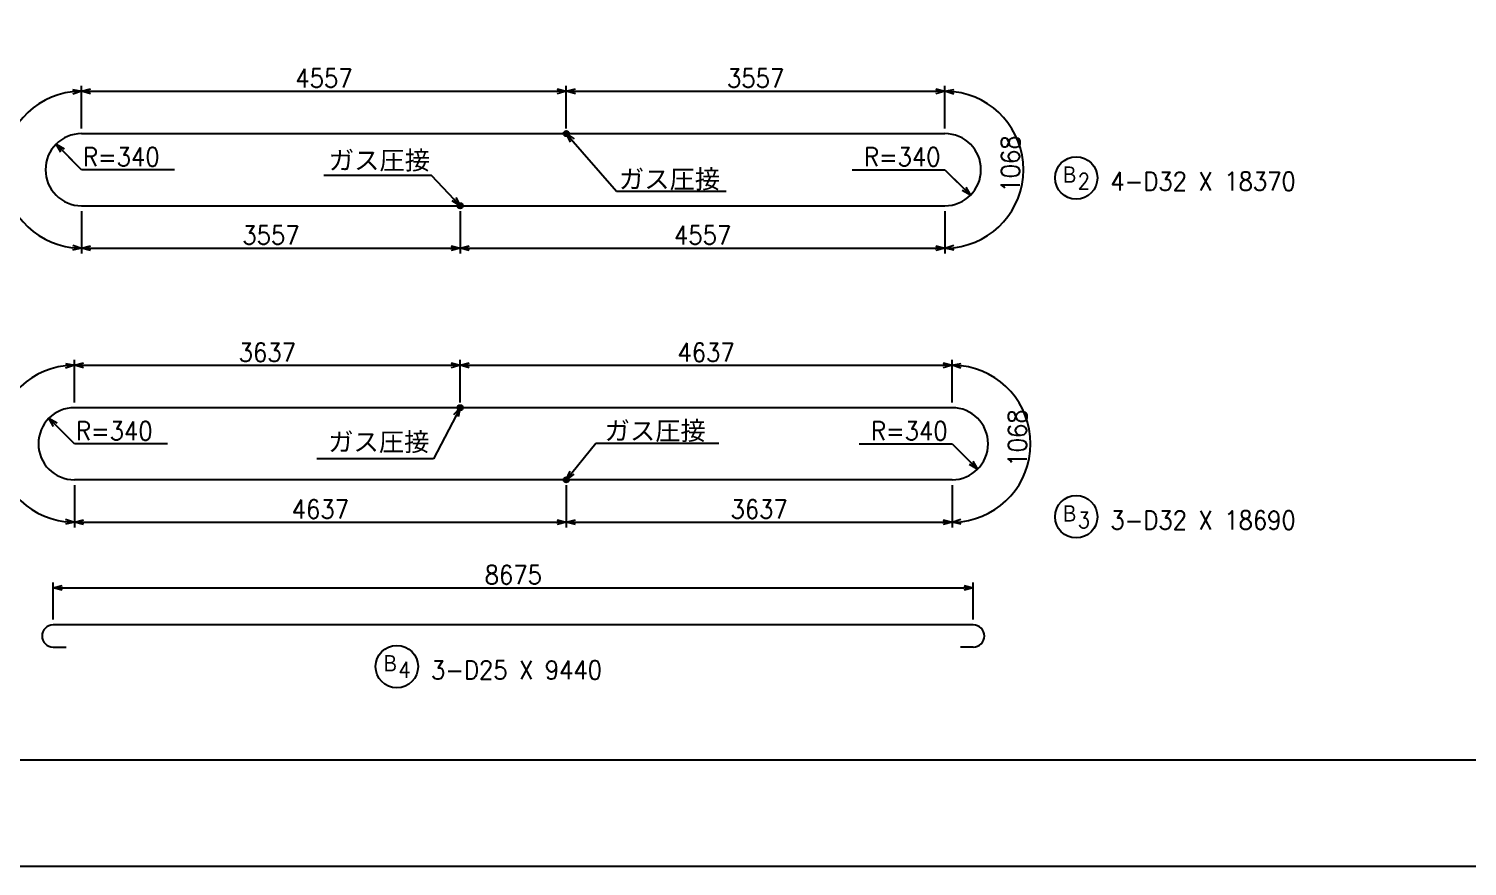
# Model space of a CAD drawing. Extents: x 22924 to 64974, y 77923 to 107623.
# Drawn here: x 30211 to 43773, y 77923 to 85820 of the extents above; entities that cross this region are included whole.
import ezdxf

# ---------------------------------------------------------------- set-up
doc = ezdxf.new("R2010")
doc.units = 0
doc.header["$LTSCALE"] = 300
doc.header["$MEASUREMENT"] = 0
doc.layers.get('0').update_dxf_attribs({"linetype": 'CONTINUOUS'})
doc.layers.get('DEFPOINTS').update_dxf_attribs({"linetype": 'CONTINUOUS'})
for name, color, linetype in [('-コーベル', 2, 'CONTINUOUS'), ('-寸法', 1, 'CONTINUOUS'), ('-構造', 3, 'CONTINUOUS'), ('LAYER001', 7, 'CONTINUOUS'), ('枠', 3, 'CONTINUOUS'), ('鉄筋材料', 3, 'CONTINUOUS')]:
    doc.layers.add(name, color=color, linetype=linetype)
doc.styles.add('MS明朝', font='MS PMincho.ttf')
doc.styles.add('romans', font='ROMANS.shx', dxfattribs={"width": 0.9, "bigfont": 'EXTFONT.shx'})
doc.styles.add('ｽﾀｲﾙ1', font='ROMANS.shx', dxfattribs={"bigfont": 'EXTFONT.shx'})
doc.dimstyles.new('ST-50', dxfattribs={"dimscale": 50, "dimtxt": 3.5, "dimasz": 1.7, "dimexe": 1, "dimexo": 1, "dimgap": 1, "dimtad": 0, "dimdec": 0, "dimzin": 0, "dimdsep": 46, "dimtxsty": 'romans', "dimblk": 'OPEN30', "dimcen": 1, "dimdle": 3, "dimclrd": 1, "dimclre": 1, "dimclrt": 3, "dimaunit": 1, "dimadec": 0, "dimazin": 0, "dimtfac": 1, "dimtdec": 0, "dimtix": 1, "dimtmove": 2, "dimatfit": 3, "dimldrblk": 'OPEN30', "dimfxl": 0, "dimtvp": 0.7, "dimtolj": 1, "dimtzin": 0, "dimarcsym": 0})
doc.dimstyles.new('矢', dxfattribs={"dimscale": 50, "dimtxt": 3.5, "dimasz": 1.7, "dimexe": 1, "dimexo": 0.7, "dimgap": 0.09, "dimtad": 0, "dimdec": 0, "dimzin": 0, "dimdsep": 46, "dimtxsty": 'romans', "dimblk": 'OPEN30', "dimcen": 1, "dimdle": 1, "dimclrd": 1, "dimclre": 1, "dimclrt": 3, "dimaunit": 1, "dimadec": 0, "dimazin": 0, "dimtfac": 1, "dimtdec": 0, "dimtix": 1, "dimtmove": 2, "dimatfit": 3, "dimldrblk": 'OPEN30', "dimfxl": 0, "dimtvp": 0.7, "dimtolj": 1, "dimtzin": 0, "dimarcsym": 0})

# ---------------------------------------------------------------- blocks, each defined once
blk = doc.blocks.new('_Open30')
at = {"color": 0, "lineweight": -2}
for p, q in [((-1, 0.27), (0, 0)), ((0, 0), (-1, -0.27)), ((0, 0), (-1, 0))]:
    blk.add_line(p, q, dxfattribs=at)
blk = doc.blocks.new('*D8')
at = {"layer": '-寸法', "color": 1, "linetype": 'Continuous', "lineweight": -2}
for p, q in [((35279, 81517), (35279, 81117)), ((38916, 81517), (38916, 81117)), ((35364, 81167), (38831, 81167))]:
    blk.add_line(p, q, dxfattribs=at)
at = {"layer": 'DEFPOINTS', "color": 0, "linetype": 'Continuous'}
for p in [(35279, 81567), (38916, 81567), (38916, 81167)]:
    blk.add_point(p, dxfattribs=at)
at = {"layer": '-寸法', "color": 1, "linetype": 'Continuous', "lineweight": -2, "xscale": 85, "yscale": 85, "zscale": 85, "rotation": 180}
blk.add_blockref('_Open30', (35279, 81167), dxfattribs=at)
at = {"layer": '-寸法', "color": 1, "linetype": 'Continuous', "lineweight": -2, "xscale": 85, "yscale": 85, "zscale": 85}
blk.add_blockref('_Open30', (38916, 81167), dxfattribs=at)
at = {"layer": '-寸法', "color": 3, "linetype": 'Continuous', "insert": (37097, 81289), "char_height": 175, "attachment_point": 5, "style": 'romans'}
blk.add_mtext('\\A1;3637', dxfattribs=at)
blk = doc.blocks.new('*D9')
at = {"layer": '-寸法', "color": 1, "linetype": 'Continuous', "lineweight": -2}
for p, q in [((34279, 82297), (34279, 82697)), ((34364, 82647), (38831, 82647)), ((38916, 82297), (38916, 82697))]:
    blk.add_line(p, q, dxfattribs=at)
at = {"layer": 'DEFPOINTS', "color": 0, "linetype": 'Continuous'}
for p in [(38916, 82647), (34279, 82247), (38916, 82247)]:
    blk.add_point(p, dxfattribs=at)
at = {"layer": '-寸法', "color": 1, "linetype": 'Continuous', "lineweight": -2, "xscale": 85, "yscale": 85, "zscale": 85, "rotation": 180}
blk.add_blockref('_Open30', (34279, 82647), dxfattribs=at)
at = {"layer": '-寸法', "color": 1, "linetype": 'Continuous', "lineweight": -2, "xscale": 85, "yscale": 85, "zscale": 85}
blk.add_blockref('_Open30', (38916, 82647), dxfattribs=at)
at = {"layer": '-寸法', "color": 3, "linetype": 'Continuous', "insert": (36597, 82769), "char_height": 175, "attachment_point": 5, "style": 'romans'}
blk.add_mtext('\\A1;4637', dxfattribs=at)
blk = doc.blocks.new('*D19')
at = {"layer": '-寸法', "color": 1, "linetype": 'Continuous', "lineweight": -2}
for p, q in [((34279, 84101), (34279, 83701)), ((38849, 84101), (38849, 83701)), ((34364, 83751), (38764, 83751))]:
    blk.add_line(p, q, dxfattribs=at)
at = {"layer": 'DEFPOINTS', "color": 0, "linetype": 'Continuous'}
for p in [(34279, 84151), (38849, 84151), (38849, 83751)]:
    blk.add_point(p, dxfattribs=at)
at = {"layer": '-寸法', "color": 1, "linetype": 'Continuous', "lineweight": -2, "xscale": 85, "yscale": 85, "zscale": 85, "rotation": 180}
blk.add_blockref('_Open30', (34279, 83751), dxfattribs=at)
at = {"layer": '-寸法', "color": 1, "linetype": 'Continuous', "lineweight": -2, "xscale": 85, "yscale": 85, "zscale": 85}
blk.add_blockref('_Open30', (38849, 83751), dxfattribs=at)
at = {"layer": '-寸法', "color": 3, "linetype": 'Continuous', "insert": (36564, 83874), "char_height": 175, "attachment_point": 5, "style": 'romans'}
blk.add_mtext('\\A1;4557', dxfattribs=at)
blk = doc.blocks.new('*D20')
at = {"layer": '-寸法', "color": 1, "linetype": 'Continuous', "lineweight": -2}
for p, q in [((35279, 84881), (35279, 85281)), ((35364, 85231), (38764, 85231)), ((38849, 84881), (38849, 85281))]:
    blk.add_line(p, q, dxfattribs=at)
at = {"layer": 'DEFPOINTS', "color": 0, "linetype": 'Continuous'}
for p in [(38849, 85231), (35279, 84831), (38849, 84831)]:
    blk.add_point(p, dxfattribs=at)
at = {"layer": '-寸法', "color": 1, "linetype": 'Continuous', "lineweight": -2, "xscale": 85, "yscale": 85, "zscale": 85, "rotation": 180}
blk.add_blockref('_Open30', (35279, 85231), dxfattribs=at)
at = {"layer": '-寸法', "color": 1, "linetype": 'Continuous', "lineweight": -2, "xscale": 85, "yscale": 85, "zscale": 85}
blk.add_blockref('_Open30', (38849, 85231), dxfattribs=at)
at = {"layer": '-寸法', "color": 3, "linetype": 'Continuous', "insert": (37064, 85354), "char_height": 175, "attachment_point": 5, "style": 'romans'}
blk.add_mtext('\\A1;3557', dxfattribs=at)
blk = doc.blocks.new('*D22')
at = {"layer": '-寸法', "color": 1, "linetype": 'Continuous', "lineweight": -2}
blk.add_line((30526, 80548), (39031, 80548), dxfattribs=at)
at = {"layer": 'DEFPOINTS', "color": 0, "linetype": 'Continuous'}
for p in [(30441, 80548), (39116, 80548), (39116, 80548)]:
    blk.add_point(p, dxfattribs=at)
at = {"layer": '-寸法', "color": 1, "linetype": 'Continuous', "lineweight": -2, "xscale": 85, "yscale": 85, "zscale": 85, "rotation": 180}
blk.add_blockref('_Open30', (30441, 80548), dxfattribs=at)
at = {"layer": '-寸法', "color": 1, "linetype": 'Continuous', "lineweight": -2, "xscale": 85, "yscale": 85, "zscale": 85}
blk.add_blockref('_Open30', (39116, 80548), dxfattribs=at)
at = {"layer": '-寸法', "color": 3, "linetype": 'Continuous', "insert": (34779, 80671), "char_height": 175, "attachment_point": 5, "style": 'romans'}
blk.add_mtext('\\A1;8675', dxfattribs=at)
blk = doc.blocks.new('*D25')
at = {"layer": '-寸法', "color": 1, "linetype": 'Continuous', "lineweight": -2}
for p, q in [((30642, 82297), (30642, 82697)), ((30642, 81517), (30642, 81117))]:
    blk.add_line(p, q, dxfattribs=at)
blk.add_arc((30642, 81907), 740, 96.5849, 263.4151, dxfattribs=at)
at = {"layer": 'DEFPOINTS', "color": 0, "linetype": 'Continuous'}
for p in [(30001, 82277), (30642, 82247), (30642, 81907), (30642, 81567)]:
    blk.add_point(p, dxfattribs=at)
at = {"layer": '-寸法', "color": 1, "linetype": 'Continuous', "lineweight": -2, "xscale": 85, "yscale": 85, "zscale": 85}
for p, rotation in [((30642, 82647), 3.292447694511002), ((30642, 81167), 356.7075523054891)]:
    blk.add_blockref('_Open30', p, dxfattribs=dict(at, rotation=rotation))
at = {"layer": '-寸法', "color": 3, "linetype": 'Continuous', "insert": (29779, 81907), "char_height": 175, "attachment_point": 5, "rotation": 90, "style": 'romans'}
blk.add_mtext('\\A1; 1068', dxfattribs=at)
blk = doc.blocks.new('*D26')
at = {"layer": '-寸法', "color": 1, "linetype": 'Continuous', "lineweight": -2}
for p, q in [((30709, 84881), (30709, 85281)), ((30709, 84101), (30709, 83701))]:
    blk.add_line(p, q, dxfattribs=at)
blk.add_arc((30709, 84491), 740, 96.5849, 263.4151, dxfattribs=at)
at = {"layer": 'DEFPOINTS', "color": 0, "linetype": 'Continuous'}
for p in [(30068, 84861), (30709, 84831), (30709, 84491), (30709, 84151)]:
    blk.add_point(p, dxfattribs=at)
at = {"layer": '-寸法', "color": 1, "linetype": 'Continuous', "lineweight": -2, "xscale": 85, "yscale": 85, "zscale": 85}
for p, rotation in [((30709, 85231), 3.292447694511002), ((30709, 83751), 356.7075523054891)]:
    blk.add_blockref('_Open30', p, dxfattribs=dict(at, rotation=rotation))
at = {"layer": '-寸法', "color": 3, "linetype": 'Continuous', "insert": (29846, 84491), "char_height": 175, "attachment_point": 5, "rotation": 90, "style": 'romans'}
blk.add_mtext('\\A1; 1068', dxfattribs=at)
blk = doc.blocks.new('*D27')
at = {"layer": '-寸法', "color": 1, "linetype": 'Continuous', "lineweight": -2}
for p, q in [((30642, 81517), (30642, 81117)), ((35279, 81492), (35279, 81117)), ((30727, 81167), (35194, 81167))]:
    blk.add_line(p, q, dxfattribs=at)
at = {"layer": 'DEFPOINTS', "color": 0, "linetype": 'Continuous'}
for p in [(30642, 81567), (35279, 81542), (35279, 81167)]:
    blk.add_point(p, dxfattribs=at)
at = {"layer": '-寸法', "color": 1, "linetype": 'Continuous', "lineweight": -2, "xscale": 85, "yscale": 85, "zscale": 85, "rotation": 180}
blk.add_blockref('_Open30', (30642, 81167), dxfattribs=at)
at = {"layer": '-寸法', "color": 1, "linetype": 'Continuous', "lineweight": -2, "xscale": 85, "yscale": 85, "zscale": 85}
blk.add_blockref('_Open30', (35279, 81167), dxfattribs=at)
at = {"layer": '-寸法', "color": 3, "linetype": 'Continuous', "insert": (32960, 81289), "char_height": 175, "attachment_point": 5, "style": 'romans'}
blk.add_mtext('\\A1;4637', dxfattribs=at)
blk = doc.blocks.new('*D28')
at = {"layer": '-寸法', "color": 1, "linetype": 'Continuous', "lineweight": -2}
for p, q in [((30642, 82297), (30642, 82697)), ((30727, 82647), (34194, 82647)), ((34279, 82297), (34279, 82697))]:
    blk.add_line(p, q, dxfattribs=at)
at = {"layer": 'DEFPOINTS', "color": 0, "linetype": 'Continuous'}
for p in [(34279, 82647), (30642, 82247), (34279, 82247)]:
    blk.add_point(p, dxfattribs=at)
at = {"layer": '-寸法', "color": 1, "linetype": 'Continuous', "lineweight": -2, "xscale": 85, "yscale": 85, "zscale": 85, "rotation": 180}
blk.add_blockref('_Open30', (30642, 82647), dxfattribs=at)
at = {"layer": '-寸法', "color": 1, "linetype": 'Continuous', "lineweight": -2, "xscale": 85, "yscale": 85, "zscale": 85}
blk.add_blockref('_Open30', (34279, 82647), dxfattribs=at)
at = {"layer": '-寸法', "color": 3, "linetype": 'Continuous', "insert": (32460, 82769), "char_height": 175, "attachment_point": 5, "style": 'romans'}
blk.add_mtext('\\A1;3637', dxfattribs=at)
blk = doc.blocks.new('*D29')
at = {"layer": '-寸法', "color": 1, "linetype": 'Continuous', "lineweight": -2}
for p, q in [((30709, 84881), (30709, 85281)), ((30794, 85231), (35194, 85231)), ((35279, 84881), (35279, 85281))]:
    blk.add_line(p, q, dxfattribs=at)
at = {"layer": 'DEFPOINTS', "color": 0, "linetype": 'Continuous'}
for p in [(35279, 85231), (30709, 84831), (35279, 84831)]:
    blk.add_point(p, dxfattribs=at)
at = {"layer": '-寸法', "color": 1, "linetype": 'Continuous', "lineweight": -2, "xscale": 85, "yscale": 85, "zscale": 85, "rotation": 180}
blk.add_blockref('_Open30', (30709, 85231), dxfattribs=at)
at = {"layer": '-寸法', "color": 1, "linetype": 'Continuous', "lineweight": -2, "xscale": 85, "yscale": 85, "zscale": 85}
blk.add_blockref('_Open30', (35279, 85231), dxfattribs=at)
at = {"layer": '-寸法', "color": 3, "linetype": 'Continuous', "insert": (32994, 85354), "char_height": 175, "attachment_point": 5, "style": 'romans'}
blk.add_mtext('\\A1;4557', dxfattribs=at)
blk = doc.blocks.new('*D30')
at = {"layer": '-寸法', "color": 1, "linetype": 'Continuous', "lineweight": -2}
for p, q in [((30709, 84101), (30709, 83701)), ((34279, 84082), (34279, 83701)), ((30794, 83751), (34194, 83751))]:
    blk.add_line(p, q, dxfattribs=at)
at = {"layer": 'DEFPOINTS', "color": 0, "linetype": 'Continuous'}
for p in [(30709, 84151), (34279, 84132), (34279, 83751)]:
    blk.add_point(p, dxfattribs=at)
at = {"layer": '-寸法', "color": 1, "linetype": 'Continuous', "lineweight": -2, "xscale": 85, "yscale": 85, "zscale": 85, "rotation": 180}
blk.add_blockref('_Open30', (30709, 83751), dxfattribs=at)
at = {"layer": '-寸法', "color": 1, "linetype": 'Continuous', "lineweight": -2, "xscale": 85, "yscale": 85, "zscale": 85}
blk.add_blockref('_Open30', (34279, 83751), dxfattribs=at)
at = {"layer": '-寸法', "color": 3, "linetype": 'Continuous', "insert": (32494, 83874), "char_height": 175, "attachment_point": 5, "style": 'romans'}
blk.add_mtext('\\A1;3557', dxfattribs=at)
blk = doc.blocks.new('*D69')
at = {"layer": '-寸法', "color": 1, "linetype": 'Continuous', "lineweight": -2}
for p, q in [((38916, 82297), (38916, 82697)), ((38916, 81517), (38916, 81117))]:
    blk.add_line(p, q, dxfattribs=at)
blk.add_arc((38916, 81907), 740, 276.5849, 83.4151, dxfattribs=at)
at = {"layer": 'DEFPOINTS', "color": 0, "linetype": 'Continuous'}
for p in [(38916, 82247), (38916, 81907), (38916, 81567), (39556, 81537)]:
    blk.add_point(p, dxfattribs=at)
at = {"layer": '-寸法', "color": 1, "linetype": 'Continuous', "lineweight": -2, "xscale": 85, "yscale": 85, "zscale": 85}
for p, rotation in [((38916, 82647), 176.7075523054902), ((38916, 81167), 183.292447694511)]:
    blk.add_blockref('_Open30', p, dxfattribs=dict(at, rotation=rotation))
at = {"layer": '-寸法', "color": 3, "linetype": 'Continuous', "insert": (39533, 81907), "char_height": 175, "attachment_point": 5, "rotation": 90, "style": 'romans'}
blk.add_mtext('\\A1; 1068', dxfattribs=at)
blk = doc.blocks.new('*D70')
at = {"layer": '-寸法', "color": 1, "linetype": 'Continuous', "lineweight": -2}
for p, q in [((38849, 84881), (38849, 85281)), ((38849, 84101), (38849, 83701))]:
    blk.add_line(p, q, dxfattribs=at)
blk.add_arc((38849, 84491), 740, 276.5849, 83.4151, dxfattribs=at)
at = {"layer": 'DEFPOINTS', "color": 0, "linetype": 'Continuous'}
for p in [(38849, 84831), (38849, 84491), (38849, 84151), (39489, 84121)]:
    blk.add_point(p, dxfattribs=at)
at = {"layer": '-寸法', "color": 1, "linetype": 'Continuous', "lineweight": -2, "xscale": 85, "yscale": 85, "zscale": 85}
for p, rotation in [((38849, 85231), 176.707552305489), ((38849, 83751), 183.292447694511)]:
    blk.add_blockref('_Open30', p, dxfattribs=dict(at, rotation=rotation))
at = {"layer": '-寸法', "color": 3, "linetype": 'Continuous', "insert": (39466, 84491), "char_height": 175, "attachment_point": 5, "rotation": 90, "style": 'romans'}
blk.add_mtext('\\A1; 1068', dxfattribs=at)

msp = doc.modelspace()

# ---------------------------------------------------------------- linework, layer by layer
at = {"layer": '-コーベル', "ltscale": 0.2}
for p, q in [((30708.5, 84831.2), (34278.5, 84831.2)), ((34278.5, 84831.2), (38848.5, 84831.2)), ((30708.5, 84151.2), (34278.5, 84151.2)), ((34278.5, 84151.2), (38848.5, 84151.2))]:
    msp.add_line(p, q, dxfattribs=at)
at = {"layer": '-コーベル', "color": 2, "linetype": 'Continuous'}
for p, q in [((38915.5, 82246.6), (30641.5, 82246.6)), ((38915.5, 81566.8), (30641.5, 81566.8))]:
    msp.add_line(p, q, dxfattribs=at)
at = {"layer": '-コーベル', "ltscale": 0.2}
for centre, start, end in [((30708.5, 84491.2), 90, 270), ((38848.5, 84491.2), 270, 90)]:
    msp.add_arc(centre, 340, start, end, dxfattribs=at)
at = {"layer": '-コーベル', "color": 2, "linetype": 'Continuous'}
for centre, start, end in [((30641.5, 81906.8), 90, 270), ((38915.5, 81906.8), 270, 90)]:
    msp.add_arc(centre, 340, start, end, dxfattribs=at)
at = {"layer": '-寸法', "linetype": 'Continuous'}
for p, q in [((30708.5, 84491.2), (30468.1, 84731.6)), ((31584.5, 84491.2), (30708.5, 84491.2)), ((37972.6, 84491.2), (38848.5, 84491.2)), ((38848.5, 84491.2), (39089, 84250.7)), ((30641.5, 81906.8), (30401.1, 82147.2)), ((31517.5, 81906.8), (30641.5, 81906.8)), ((38039.6, 81906.8), (38915.5, 81906.8)), ((38915.5, 81906.8), (39156, 81666.4))]:
    msp.add_line(p, q, dxfattribs=at)
at = {"layer": '-構造', "linetype": 'Continuous'}
for centre, radius in [((35278.5, 84831.2), 25), ((35278.5, 84831.2), 17.5), ((35278.5, 84831.2), 10), ((34278.5, 84151.2), 25), ((34278.5, 84151.2), 17.5), ((34278.5, 84151.2), 10), ((34278.5, 82246.6), 25), ((34278.5, 82246.6), 17.5), ((34278.5, 82246.6), 10), ((35278.5, 81566.8), 25), ((35278.5, 81566.8), 17.5), ((35278.5, 81566.8), 10)]:
    msp.add_circle(centre, radius, dxfattribs=at)
at = {"layer": 'LAYER001', "color": 1, "linetype": 'Continuous'}
for p, q in [((30441, 80248.3), (30441, 80598.3)), ((39116, 80248.3), (39116, 80598.3))]:
    msp.add_line(p, q, dxfattribs=at)
at = {"layer": 'LAYER001', "color": 2, "linetype": 'Continuous'}
for p, q in [((39116, 80198.3), (30441, 80198.3)), ((30441, 79989.3), (30563, 79989.3)), ((39116, 79989.3), (38994, 79989.3))]:
    msp.add_line(p, q, dxfattribs=at)
for centre, start, end in [((30441, 80093.8), 90, 270), ((39116, 80093.8), 270, 90)]:
    msp.add_arc(centre, 104.5, start, end, dxfattribs=at)
at = {"layer": '枠', "color": 1, "linetype": 'Continuous', "flags": 128}
msp.add_lwpolyline([(22924.1, 107622.8), (22924.1, 77922.8), (64974.1, 77922.8), (64974.1, 107622.8), (22924.1, 107622.8)], dxfattribs=at)
at = {"layer": '枠', "color": 2, "linetype": 'Continuous', "flags": 128}
msp.add_lwpolyline([(24424.1, 78922.8), (24424.1, 106622.8), (63974.1, 106622.8), (63974.1, 78922.8), (24424.1, 78922.8)], dxfattribs=at)
at = {"layer": '鉄筋材料', "color": 1, "linetype": 'Continuous'}
for centre in [(40086.4, 84413.5), (40086.4, 81218.3), (33680.9, 79805.3)]:
    msp.add_circle(centre, 200, dxfattribs=at)

# ---------------------------------------------------------------- texts
at = {"layer": '-寸法', "color": 3, "style": 'romans', "width": 0.9}
for p in [(30722.6, 84524.5), (38084.5, 84524.5), (30655.6, 81940.2), (38151.5, 81940.2)]:
    msp.add_text('R=340', height=175, dxfattribs=at).set_placement(p)
at = {"layer": '鉄筋材料', "style": 'MS明朝'}
for p in [(33039.4, 84492.6), (35774.7, 84315.1), (35639.5, 81941.9), (33033.6, 81837.1)]:
    msp.add_text('ガス圧接', height=175, dxfattribs=at).set_placement(p)
at = {"layer": '鉄筋材料', "color": 3, "style": 'ｽﾀｲﾙ1', "width": 0.9}
for s, height, p in [('Ｂ', 175, (39936.6, 84351)), ('2', 150, (40101.3, 84307.3)), ('Ｂ', 175, (39936.6, 81155.8)), ('3', 150, (40101.3, 81112.1)), ('Ｂ', 175, (33531.1, 79742.8)), ('4', 150, (33695.8, 79699.1))]:
    msp.add_text(s, height=height, dxfattribs=at).set_placement(p)
at = {"layer": '鉄筋材料', "style": 'romans', "width": 0.9}
for s, p in [('4-D32 X 18370', (40408.5, 84294.4)), ('3-D32 X 18690', (40408.5, 81099.2)), ('3-D25 X 9440', (34003, 79686.3))]:
    msp.add_text(s, height=175, dxfattribs=at).set_placement(p)

# ---------------------------------------------------------------- dimensions: what is measured, and where the dimension line sits
at = {"layer": '-寸法', "linetype": 'Continuous'}
for base, p1, p2, text, picture, middle in [((35278.5, 85231.2), (30708.5, 84831.2), (35278.5, 84831.2), '4557', '*D29', (32993.5, 85353.7)), ((38848.5, 85231.2), (35278.5, 84831.2), (38848.5, 84831.2), '3557', '*D20', (37063.5, 85353.7)), ((34278.5, 83751.2), (30708.5, 84151.2), (34278.5, 84131.7), '3557', '*D30', (32493.5, 83873.7)), ((38848.5, 83751.2), (34278.5, 84151.2), (38848.5, 84151.2), '4557', '*D19', (36563.5, 83873.7)), ((34278.5, 82646.8), (30641.5, 82246.8), (34278.5, 82246.8), '3637', '*D28', (32460, 82769.3)), ((38915.5, 82646.8), (34278.5, 82246.8), (38915.5, 82246.8), '4637', '*D9', (36597, 82769.3)), ((35278.5, 81166.8), (30641.5, 81566.8), (35278.5, 81541.6), '4637', '*D27', (32960, 81289.3)), ((38915.5, 81166.8), (35278.5, 81566.8), (38915.5, 81566.8), '3637', '*D8', (37097, 81289.3))]:
    dim = msp.add_linear_dim(base=base, p1=p1, p2=p2, text=text, dimstyle='ST-50', dxfattribs=at)
    dim.commit()
    dim.dimension.update_dxf_attribs({"geometry": picture, "text_midpoint": middle})
for base, center, p1, p2, picture, middle in [((30067.7, 84861.2), (30708.5, 84491.2), (30708.5, 84831.2), (30708.5, 84151.2), '*D26', (29846, 84491.2)), ((39489.4, 84121.2), (38848.5, 84491.2), (38848.5, 84831.2), (38848.5, 84151.2), '*D70', (39466, 84491.2)), ((30000.7, 82276.8), (30641.5, 81906.8), (30641.5, 82246.8), (30641.5, 81566.8), '*D25', (29779, 81906.8)), ((39556.4, 81536.8), (38915.5, 81906.8), (38915.5, 82246.8), (38915.5, 81566.8), '*D69', (39533, 81906.8))]:
    dim = msp.add_angular_dim_3p(base=base, center=center, p1=p1, p2=p2, text=' 1068', dimstyle='ST-50', dxfattribs=at)
    dim.commit()
    dim.dimension.update_dxf_attribs({"geometry": picture, "text_midpoint": middle})
dim = msp.add_aligned_dim(p1=(30441, 80548.3), p2=(39116, 80548.3), distance=0, dimstyle='ST-50', dxfattribs=at)
dim.commit()
dim.dimension.update_dxf_attribs({"geometry": '*D22', "text_midpoint": (34778.5, 80670.8)})

# ---------------------------------------------------------------- leaders
at = {"layer": '-寸法', "color": 1, "linetype": 'Continuous'}
for points in [[(30468.1, 84731.6), (30618.7, 84581)], [(39089, 84250.7), (38938.4, 84401.3)], [(30401.1, 82147.2), (30551.7, 81996.7)], [(39156, 81666.4), (39005.4, 81816.9)]]:
    msp.add_leader(points, dimstyle='矢', override={"dimgap": 0.09, "dimtad": 0}, dxfattribs=at)
at = {"layer": '-構造', "linetype": 'Continuous'}
for points in [[(35278.5, 84831.2), (35751.4, 84287.5), (36784.6, 84287.5)], [(34278.5, 84151.2), (34009.2, 84435.5), (32993, 84435.5)], [(34278.5, 82246.6), (34028, 81764.7), (32926.5, 81764.7)], [(35278.5, 81566.8), (35555.9, 81913), (36716.6, 81913)]]:
    msp.add_leader(points, dimstyle='ST-50', override={"dimgap": 1, "dimtad": 0}, dxfattribs=at)

doc.saveas('drawing.dxf')
